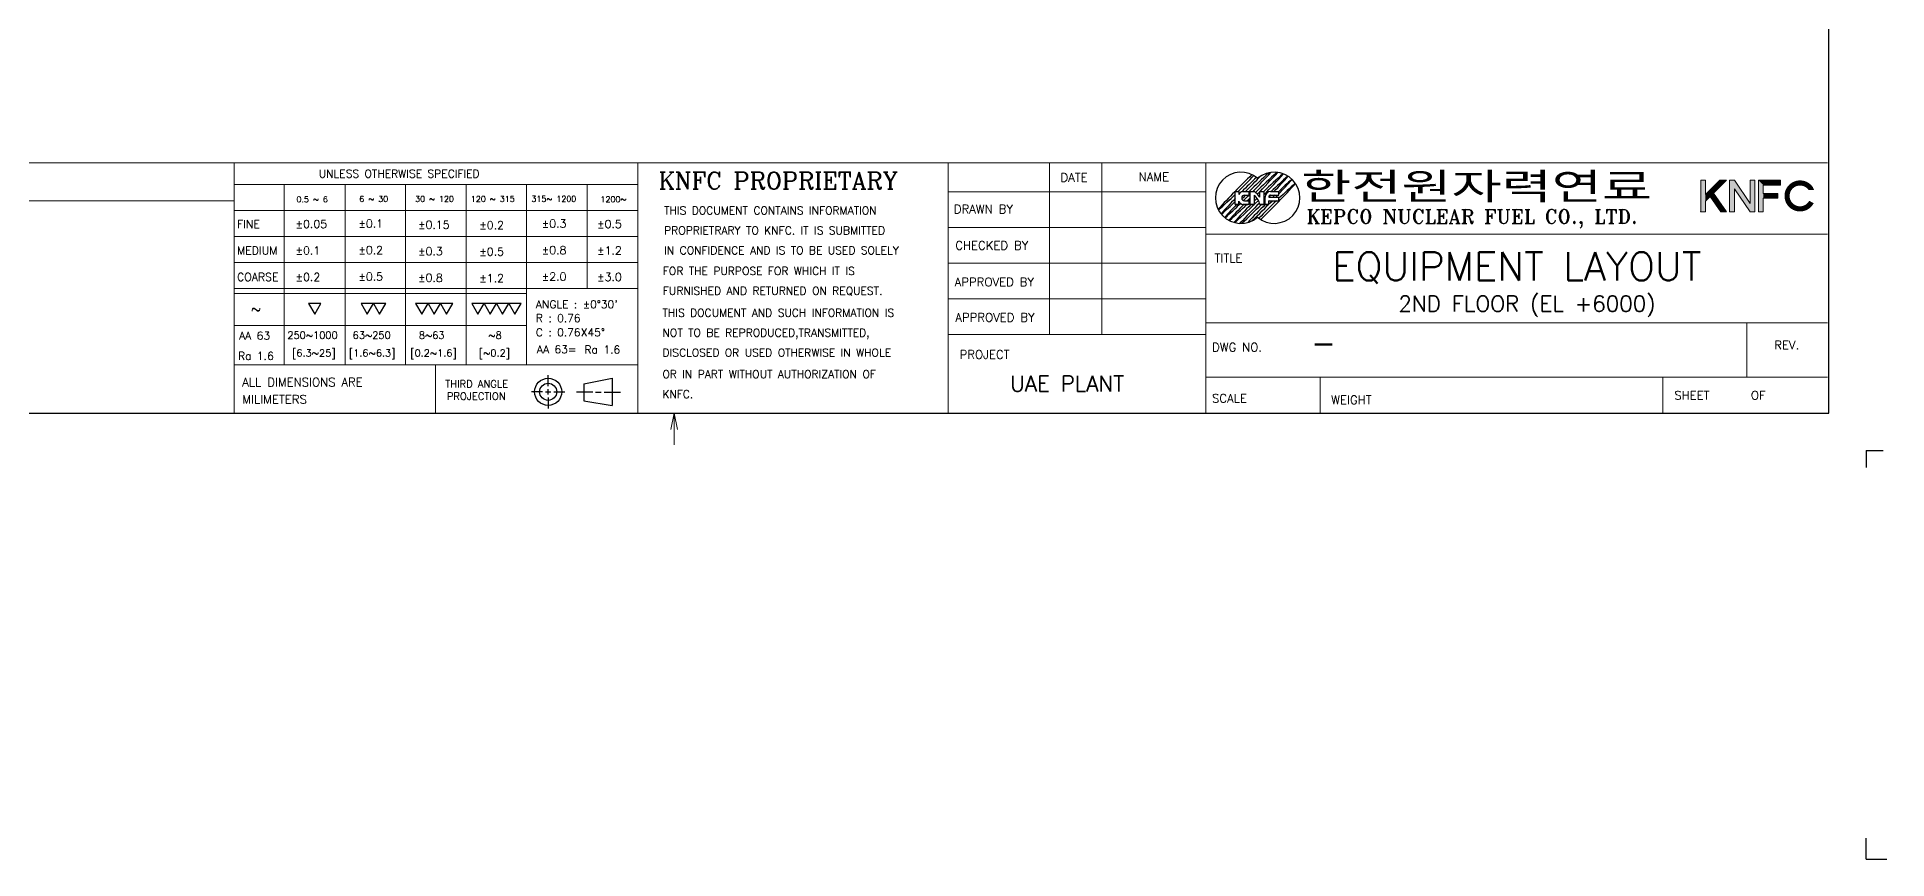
# Model space of a CAD drawing. Extents: x -59767 to 1106559, y -1290 to 1129522.
# Drawn here: x 42258 to 183185, y 328525 to 391154 of the extents above; entities that cross this region are included whole.
import ezdxf
from ezdxf.enums import TextEntityAlignment as Align

# ---------------------------------------------------------------- set-up
doc = ezdxf.new("R2010")
doc.units = 0
doc.layers.get('0').update_dxf_attribs({"linetype": 'CONTINUOUS', "lineweight": 9})
for name, color, linetype in [('1', 2, 'CONTINUOUS'), ('15', 1, 'CONTINUOUS'), ('2', 4, 'CONTINUOUS')]:
    doc.layers.add(name, color=color, linetype=linetype)
doc.layers.add('TEXT', color=3, linetype='CONTINUOUS', lineweight=9)
doc.layers.add('외형선', color=3, linetype='CONTINUOUS', lineweight=9)
doc.styles.add('ROMANC', font='romanc.shx', dxfattribs={"bigfont": 'whtgtxt.shx'})
doc.styles.add('ROMANS', font='romans.shx', dxfattribs={"bigfont": 'whgtxt.shx'})
doc.styles.add('ROMANT', font='ROMANT.SHX')
doc.styles.get("Standard").update_dxf_attribs({"font": 'romans.shx', "bigfont": 'whtgtxt.shx'})
doc.styles.add('굴림체', font='')
doc.styles.get('굴림체').set_extended_font_data('GulimChe')

# ---------------------------------------------------------------- blocks, each defined once
blk = doc.blocks.new('31')
blk.add_lwpolyline([(0, 0), (1.73, 3), (-1.73, 3)], close=True)
blk = doc.blocks.new('TEST1')
at = {"lineweight": 30}
for p, q in [((3.25, 1.04), (3.86, 1.04)), ((3.25, -1.1), (3.25, 1.04)), ((3.86, 1.04), (3.86, 0.52)), ((4.48, 1.04), (5.54, 1.04)), ((4.78, 0.43), (5.54, 0.43)), ((5.54, 0.43), (5.54, 1.04)), ((5.7, 1.04), (6.31, 1.04)), ((5.7, -1.11), (5.7, 1.03)), ((6.4, -1.11), (6.4, 0.43)), ((7.29, 1.04), (7.99, 1.04)), ((7.29, 0.12), (7.29, 1.04)), ((7.99, -1.1), (7.99, 1.04)), ((8.14, -1.1), (8.14, 0.12)), ((8.75, 0.12), (10.43, 0.12)), ((9.06, 1.04), (10.43, 1.04)), ((9.06, 0.43), (10.43, 0.43)), ((10.43, 0.43), (10.43, 1.04)), ((10.43, -0.49), (10.43, 0.12)), ((3.25, -1.1), (3.86, -1.1)), ((3.86, -1.1), (3.86, -0.58)), ((5.54, -1.1), (4.48, -1.1)), ((4.48, -1.1), (5.39, -1.1)), ((4.78, -0.49), (5.54, -0.49)), ((5.54, -1.1), (5.54, -0.49)), ((6.4, -1.1), (5.7, -1.1)), ((5.7, -1.1), (6.4, -1.1)), ((7.99, -1.1), (7.29, -1.1)), ((7.29, -1.1), (7.74, -1.1)), ((7.29, -1.1), (7.99, -1.1)), ((8.75, -1.1), (8.14, -1.1)), ((8.14, -1.1), (8.75, -1.1)), ((8.14, -1.1), (8.75, -1.1)), ((8.75, -0.49), (10.43, -0.49)), ((8.75, -1.1), (8.75, -0.49))]:
    blk.add_line(p, q, dxfattribs=at)
for p, q in [((3.86, -1.1), (3.25, -1.1)), ((6.31, -1.1), (6.4, -1.1))]:
    blk.add_line(p, q)
for centre, radius, start, end in [((4.2, 0), 4.2, 49.4584, 310.5416), ((85.94, -79.36), 115.36, 133.874, 137.817), ((-76.92, 83.5), 115.36, 314.3739, 316.1808), ((86.53, -79.96), 115.36, 133.7708, 135.4371), ((-76.33, 82.9), 115.36, 314.7937, 316.528), ((87.12, -80.55), 115.36, 132.7964, 135.0048), ((-75.74, 82.31), 115.36, 315.2104, 317.3582), ((87.72, -81.14), 115.36, 132.3043, 134.6805), ((-75.14, 81.72), 115.36, 315.3296, 317.7507), ((9.65, 0), 4.2, 229.4584, 130.5416), ((88.31, -81.74), 115.36, 132.0329, 134.1492), ((-74.55, 81.12), 115.36, 315.6822, 317.9877), ((88.9, -82.33), 115.36, 131.8863, 133.7245), ((-73.96, 80.53), 115.36, 316.443, 318.1203), ((-76.92, 83.5), 115.36, 312.1643, 314.0274), ((87.12, -80.55), 115.36, 135.4167, 135.8503), ((-75.74, 82.31), 115.36, 314.1514, 314.7812), ((-75.74, 82.31), 115.36, 314.7958, 314.9024), ((-75.14, 81.72), 115.36, 314.9791, 315.0904), ((88.31, -81.74), 115.36, 134.6168, 134.6897), ((-72.77, 79.34), 115.36, 314.0522, 318.127), ((88.9, -82.33), 115.36, 134.4343, 134.5406), ((-73.96, 80.53), 115.36, 315.8116, 316.0228), ((89.5, -82.92), 115.36, 133.7372, 133.9562), ((-73.36, 79.94), 115.36, 316.2212, 316.4309), ((89.5, -82.92), 115.36, 131.8346, 133.2965), ((-73.36, 79.94), 115.36, 316.5833, 318.1658), ((90.09, -83.52), 115.36, 131.8676, 133.671), ((86.53, -79.96), 115.36, 136.2106, 137.9077), ((-76.33, 82.9), 115.36, 312.0873, 313.619), ((87.12, -80.55), 115.36, 136.4723, 137.9111), ((-75.74, 82.31), 115.36, 312.0944, 313.816), ((87.72, -81.14), 115.36, 136.0645, 137.8303), ((-75.14, 81.72), 115.36, 312.1892, 314.1187), ((88.31, -81.74), 115.36, 135.6538, 137.657), ((-74.55, 81.12), 115.36, 312.3891, 315.0176), ((88.9, -82.33), 115.36, 135.0755, 137.3638), ((-73.96, 80.53), 115.36, 312.7425, 314.959), ((87.72, -81.14), 115.36, 135.3155, 135.6416), ((89.5, -82.92), 115.36, 134.8238, 136.8594), ((-75.14, 81.72), 115.36, 314.382, 314.4878), ((-73.36, 79.94), 115.36, 313.4685, 315.7994), ((88.31, -81.74), 115.36, 134.9315, 135.2383), ((90.09, -83.52), 115.36, 133.9688, 135.9824), ((-73.96, 80.53), 115.36, 315.262, 315.3698), ((89.5, -82.92), 115.36, 134.3917, 134.422)]:
    blk.add_arc(centre, radius, start, end)
for centre, radius, start, end in [((4.7, 0.15), 0.916, 104.4213, 156.3078), ((4.78, -0.03), 0.458, 90, 270), ((4.72, -1.5), 3.03, 32.2526, 56.381), ((4.48, -1.71), 2.87, 12.1793, 48.0482), ((9.06, 0.12), 0.916, 90, 180), ((9.06, 0.12), 0.305, 90, 180), ((4.7, -0.21), 0.916, 203.6922, 255.5787)]:
    blk.add_arc(centre, radius, start, end, dxfattribs=at)
at = {"lineweight": 30, "start_tangent": (0.995037, -0.099504), "end_tangent": (0.995037, -0.099504)}
blk.add_spline([(6.31, 1.04), (6.4, 1.03), (6.31, 1.04)], degree=3, dxfattribs=at)

msp = doc.modelspace()

# ---------------------------------------------------------------- linework, layer by layer
at = {"linetype": 'Continuous'}
for p, q in [((19785.2, 381561.8), (178641.1, 381561.8)), ((57275.9, 381561.8), (57275.9, 362520.6)), ((88021.6, 381561.8), (88021.6, 362520.6)), ((111679.6, 381561.8), (111679.6, 362520.6)), ((119378.4, 381561.8), (119378.4, 368481.6)), ((123377.4, 381561.8), (123377.4, 368481.6)), ((131299.1, 381561.8), (131299.1, 362520.6)), ((57275.9, 379921.1), (88021.6, 379921.1)), ((61090.5, 379921.1), (61090.5, 366176.2)), ((65724.8, 379921.1), (65724.8, 366176.2)), ((70333.4, 379921.1), (70333.4, 366176.2)), ((74941.9, 379921.1), (74941.9, 366176.2)), ((79550.5, 379921.1), (79550.5, 366176.2)), ((84159, 379921.1), (84159, 371994.4)), ((111679.6, 379346.9), (131299.1, 379346.9)), ((168993.8, 380233.9), (168993.8, 377835)), ((168993.8, 380233.9), (169353.7, 380233.9)), ((169353.7, 380233.9), (169353.7, 379147.1)), ((169353.7, 379147.1), (170440.4, 380233.9)), ((169972.9, 379257.5), (170949.3, 380233.9)), ((169972.9, 379257.5), (170969, 377835)), ((170440.4, 380233.9), (170949.3, 380233.9)), ((19785.2, 378660.8), (57275.9, 378660.8)), ((57275.9, 377939.4), (88021.6, 377939.4)), ((168993.8, 377835), (169353.7, 377835)), ((169353.7, 378638.3), (169714.5, 378999.1)), ((169353.7, 378638.3), (169353.7, 377835)), ((169714.5, 378999.1), (170529.7, 377835)), ((170529.7, 377835), (170969, 377835)), ((111679.6, 376630.6), (131299.1, 376630.6)), ((57275.9, 375957.7), (88021.6, 375957.7)), ((131299.1, 376121.5), (178641.1, 376121.5)), ((57275.9, 373976), (88021.6, 373976)), ((111679.6, 373914.2), (131299.1, 373914.2)), ((57275.9, 371994.4), (88021.6, 371994.4)), ((57275.9, 371604.1), (79550.5, 371604.1)), ((111679.6, 371197.9), (131299.1, 371197.9)), ((131299.1, 369375.4), (178641.1, 369375.4)), ((172503.4, 369375.4), (172503.4, 365240.8)), ((111679.6, 368481.6), (131299.1, 368481.6)), ((57275.9, 366176.2), (88021.6, 366176.2)), ((72606.6, 366176.2), (72606.6, 362520.6)), ((131299.1, 365240.8), (178641.1, 365240.8)), ((140003.7, 365240.8), (140003.7, 362520.6)), ((166117.4, 365240.8), (166117.4, 362520.6)), ((90796.7, 362483.8), (90537.9, 361237.6)), ((90796.7, 362483.8), (91055.4, 361237.6))]:
    msp.add_line(p, q, dxfattribs=at)
at = {"color": 7, "linetype": 'Continuous'}
for p, q in [((171199.2, 380233.9), (171199.2, 377835)), ((171199.2, 380233.9), (171559.1, 380233.9)), ((172758.5, 378473.9), (171559.1, 380233.9)), ((171559.1, 379594.9), (171559.1, 377835)), ((171559.1, 379594.9), (172758.5, 377835)), ((172758.5, 380233.9), (172758.5, 378473.9)), ((172758.5, 380233.9), (173118.4, 380233.9)), ((173118.4, 380233.9), (173118.4, 377835)), ((173404.7, 380233.9), (175083, 380233.9)), ((173404.7, 380233.9), (173404.7, 377835)), ((173764.5, 379874.1), (175083, 379874.1)), ((173764.5, 379874.1), (173764.5, 379226.3)), ((173764.5, 379226.3), (174872.1, 379226.3)), ((174872.1, 379226.3), (174872.1, 378866.5)), ((175083, 380233.9), (175083, 379874.1)), ((171199.2, 377835), (171559.1, 377835)), ((172758.5, 377835), (173118.4, 377835)), ((173404.7, 377835), (173764.5, 377835)), ((173764.5, 378866.5), (174872.1, 378866.5)), ((173764.5, 378866.5), (173764.5, 377835))]:
    msp.add_line(p, q, dxfattribs=at)
for p, q in [((57275.9, 369177.8), (79550.5, 369177.8)), ((90796.7, 362483.8), (90796.7, 360080.3))]:
    msp.add_line(p, q)
at = {"const_width": 391.7}
msp.add_lwpolyline([(177379, 379595.4, 3.61569466), (177431.2, 378582)], format="xyb", dxfattribs=at)
at = {"linetype": 'Continuous'}
msp.add_point((168993.8, 377835), dxfattribs=at)
at = {"color": 7, "linetype": 'Continuous'}
for p in [(171199.2, 377835), (173404.7, 377835)]:
    msp.add_point(p, dxfattribs=at)
for points in [[(169353.7, 377835), (168993.8, 377835), (169353.7, 380233.9), (168993.8, 380233.9)], [(169353.7, 378638.3), (169353.7, 379147.1), (170949.3, 380233.9), (170440.4, 380233.9)], [(169714.5, 378999.1), (169972.9, 379257.5), (170529.7, 377835), (170969, 377835)], [(171559.1, 377835), (171199.2, 377835), (171559.1, 380233.9), (171199.2, 380233.9)], [(172758.5, 377835), (172758.5, 378473.9), (171559.1, 379594.9), (171559.1, 380233.9)], [(172758.5, 377835), (173118.4, 377835), (172758.5, 380233.9), (173118.4, 380233.9)], [(173764.5, 379874.1), (173404.7, 380233.9), (175083, 379874.1), (175083, 380233.9)], [(173764.5, 377835), (173404.7, 377835), (173764.5, 379874.1), (173404.7, 380233.9)], [(173764.5, 378866.5), (173764.5, 379226.3), (174872.1, 378866.5), (174872.1, 379226.3)], [(177217.4, 379487.1), (177632.5, 379487.1), (177541, 379703.2)], [(177691.3, 378672.7), (177605.2, 378491.3), (177605.2, 378491.3), (177259.7, 378672.7)], [(177259.7, 378672.7), (177691.3, 378672.7), (177603.1, 378489.2), (177259.7, 378672.7)]]:
    msp.add_solid(points)
at = {"layer": '1'}
for p, q in [((81197, 364545.2), (81197, 365398.3)), ((80770.5, 364118.7), (79917.4, 364118.7)), ((80983.8, 364118.7), (81410.3, 364118.7)), ((81197, 363905.5), (81197, 364332)), ((81197, 363692.2), (81197, 362839.1)), ((81623.5, 364118.7), (82476.6, 364118.7)), ((84601.1, 364090.1), (83351.7, 364090.1)), ((84814.4, 364090.1), (85240.9, 364090.1)), ((85454.2, 364090.1), (86716.9, 364090.1))]:
    msp.add_line(p, q, dxfattribs=at)
at = {"layer": '1', "linetype": 'Continuous'}
for p, q in [((83909.8, 364737.8), (86068.8, 365150.3)), ((86068.8, 365150.3), (86068.8, 363087.2)), ((83909.8, 364737.8), (83909.8, 363442.4)), ((83909.9, 363442.3), (86068.8, 363087.2))]:
    msp.add_line(p, q, dxfattribs=at)
for radius in [1031.5, 647.7]:
    msp.add_circle((81197, 364118.7), radius, dxfattribs=at)
at = {"layer": '15'}
for p, q in [((178754.5, 362483.8), (178754.5, 484710.3)), ((2838.9, 362483.8), (178754.5, 362483.8))]:
    msp.add_line(p, q, dxfattribs=at)
at = {"layer": '2'}
for p, q in [((181593.3, 359644.9), (181593.3, 358354.5)), ((181593.3, 359644.9), (182883.7, 359644.9)), ((181593.3, 328524.8), (181593.3, 330116.6)), ((181593.3, 328524.8), (183185.1, 328524.8))]:
    msp.add_line(p, q, dxfattribs=at)

# ---------------------------------------------------------------- block references
at = {"layer": '1'}
for name, p, xscale, yscale, zscale in [('TEST1', (132022.4, 378904.5), 464.5244719174162, 464.5244719174162, 464.5244719174162), ('31', (63419.5, 370028.2), 272.0180361076714, 272.0180361076714, 272.0180361076714), ('31', (67415, 370028.2), 272.0180361076714, 272.0180361076714, 272.0180361076714), ('31', (68357.3, 370028.2), 272.0180361076714, 272.0180361076714, 272.0180361076714), ('31', (71572.5, 370028.2), 272.0180361076714, 272.0180361076714, 272.0180361076714), ('31', (72514.8, 370028.2), 272.0180361076714, 272.0180361076714, 272.0180361076714), ('31', (73457.1, 370028.2), 272.0180361076714, 272.0180361076714, 272.0180361076714), ('31', (75842.7, 370028.2), 272.0180361076714, 272.0180361076714, 272.0180361076714), ('31', (76785, 370028.2), 272.0180361076714, 272.0180361076714, 272.0180361076714), ('31', (77727.3, 370028.2), 272.0180361076714, 272.0180361076714, 272.0180361076714), ('31', (78669.6, 370028.2), 272.0180361076714, 272.0180361076714, 272.0180361076714)]:
    msp.add_blockref(name, p, dxfattribs=dict(at, xscale=xscale, yscale=yscale, zscale=zscale))

# ---------------------------------------------------------------- texts
at = {"layer": '1', "linetype": 'Continuous'}
for s, height, style, p in [('UNLESS OTHERWISE SPECIFIED', 598.44, 'ROMANS', (63719.8, 380434.4)), ('KNFC PROPRIETARY', 1305.687, 'ROMANC', (89606.6, 379558.2)), ('DATE', 652.84, 'ROMANS', (120220.3, 380127)), ('NAME', 652.84, 'ROMANS', (126175.9, 380181)), ('0.5 ~ 6', 443.39, 'ROMANS', (62022.4, 378562.6)), ('6 ~ 30', 443.39, 'ROMANS', (66808.3, 378592.5)), ('30 ~ 120', 443.39, 'ROMANS', (71055.9, 378592.5)), ('120 ~ 315', 443.39, 'ROMANS', (75303.4, 378592.5)), ('315~ 1200', 443.39, 'ROMANS', (79920.8, 378599.1)), ('1200~ ', 443.39, 'ROMANS', (85181.8, 378569.2)), ('THIS DOCUMENT CONTAINS INFORMATION', 598.44, 'ROMANS', (90033.2, 377633.7)), ('DRAWN BY', 652.84, 'ROMANS', (112099.9, 377713.5)), ('KEPCO NUCLEAR FUEL CO., LTD.', 1088.072, 'ROMANT', (138965, 376931.8)), ('FINE', 609.66, 'ROMANS', (57492.9, 376600.7)), ('%%P0.05', 609.66, 'ROMANS', (61950.7, 376600.7)), ('%%P0.1', 609.66, 'ROMANS', (66736.6, 376630.6)), ('%%P0.15', 609.66, 'ROMANS', (71283.2, 376540.9)), ('%%P0.2', 609.66, 'ROMANS', (75949.5, 376511.1)), ('%%P0.3', 609.66, 'ROMANS', (80705.5, 376630.6)), ('%%P0.5', 609.66, 'ROMANS', (84923.1, 376600.7)), ('PROPRIETRARY TO KNFC. IT IS SUBMITTED', 598.44, 'ROMANS', (90033.2, 376113.6)), ('MEDIUM', 609.66, 'ROMANS', (57492.9, 374581.9)), ('%%P0.1', 609.66, 'ROMANS', (61950.7, 374581.9)), ('%%P0.2', 609.66, 'ROMANS', (66736.6, 374611.8)), ('%%P0.3', 609.66, 'ROMANS', (71283.2, 374522.1)), ('%%P0.5', 609.66, 'ROMANS', (75949.5, 374492.2)), ('%%P0.8', 609.66, 'ROMANS', (80705.5, 374611.8)), ('%%P1.2', 609.66, 'ROMANS', (84923.1, 374581.9)), ('IN CONFIDENCE AND IS TO BE USED SOLELY', 598.44, 'ROMANS', (90033.2, 374593.6)), ('CHECKED BY', 652.84, 'ROMANS', (112206.4, 374948.3)), ('FOR THE PURPOSE FOR WHICH IT IS', 598.44, 'ROMANS', (89934.6, 373034.3)), ('TITLE', 652.84, 'ROMANS', (131963.4, 373985.1)), ('COARSE', 609.66, 'ROMANS', (57492.9, 372563)), ('%%P0.2', 609.66, 'ROMANS', (61950.7, 372563)), ('%%P0.5', 609.66, 'ROMANS', (66736.6, 372592.9)), ('%%P0.8', 609.66, 'ROMANS', (71283.2, 372503.3)), ('%%P1.2', 609.66, 'ROMANS', (75949.5, 372473.4)), ('%%P2.0', 609.66, 'ROMANS', (80705.5, 372592.9)), ('%%P3.0', 609.66, 'ROMANS', (84923.1, 372563)), ('FURNISHED AND RETURNED ON REQUEST.', 598.44, 'ROMANS', (89934.6, 371514.3)), ('APPROVED BY', 652.843, 'ROMANS', (112163.8, 372163.3)), ("ANGLE : %%P0%%D30'", 598.44, 'ROMANS', (80261.3, 370482.1)), ('~', 771.1, 'ROMANS', (58537.7, 370049.6)), ('R : 0.76', 598.44, 'ROMANS', (80261.3, 369434.9)), ('THIS DOCUMENT AND SUCH INFORMATION IS', 598.44, 'ROMANS', (89907.8, 369840.2)), ('APPROVED BY', 652.843, 'ROMANS', (112211.7, 369459.9)), ('AA 63', 598.44, 'ROMANS', (57656.4, 368101.6)), ('C : 0.76X45%%D', 598.44, 'ROMANS', (80261.3, 368347.4)), ('NOT TO BE REPRODUCED,TRANSMITTED,', 598.44, 'ROMANS', (89907.8, 368320.1)), ('DWG NO.', 652.84, 'ROMANS', (131771.7, 367191.7)), ('REV.', 652.84, 'ROMANS', (174597, 367358.9)), ('Ra 1.6', 598.44, 'ROMANS', (57572.8, 366555.9)), ('AA 63=', 598.44, 'ROMANS', (80341.9, 367054.4)), ('Ra 1.6', 598.44, 'ROMANS', (83965.4, 367039.2)), ('DISCLOSED OR USED OTHERWISE IN WHOLE', 598.44, 'ROMANS', (89907.8, 366800.1)), ('PROJECT', 652.84, 'ROMANS', (112538.5, 366636.9)), ('ALL DIMENSIONS ARE', 652.843, 'ROMANS', (57893.3, 364531.2)), ('OR IN PART WITHOUT AUTHORIZATION OF', 598.44, 'ROMANS', (89896.1, 365164.1)), ('UAE PLANT', 1200, 'ROMANS', (116378.3, 364149.6)), ('MILIMETERS', 652.84, 'ROMANS', (57893.3, 363222)), ('THIRD ANGLE', 556.887, 'ROMANS', (73355, 364440.1)), ('PROJECTION', 556.89, 'ROMANS', (73473.6, 363503.8)), ('KNFC.', 598.44, 'ROMANS', (89896.1, 363644)), ('SCALE', 652.84, 'ROMANS', (131766, 363296.5)), ('WEIGHT', 652.84, 'ROMANS', (140848.3, 363175.1)), ('SHEET      OF', 652.843, 'ROMANS', (166978.2, 363527.9))]:
    msp.add_text(s, height=height, dxfattribs=dict(at, style=style)).set_placement(p)
at = {"layer": '1', "style": '굴림체', "width": 1.5}
msp.add_text('한전원자력연료', height=2027.76, dxfattribs=at).set_placement((138565, 378766.3))
at = {"layer": '1', "style": 'ROMANS'}
for s, p in [('250~1000', (61333.6, 368162.4)), ('63~250', (66308.1, 368162.4)), ('8~63', (71342.2, 368162.4)), ('~8', (76629.3, 368162.4)), ('[6.3~25]', (61693.3, 366799)), ('[1.6~6.3]', (66021.9, 366799)), ('[0.2~1.6]', (70693.1, 366799)), ('[~0.2]', (75912.7, 366799))]:
    msp.add_text(s, height=544.04, dxfattribs=at).set_placement(p)
at = {"layer": 'TEXT', "color": 2}
msp.add_text('2ND FLOOR (EL +6000)', height=1200, dxfattribs=at).set_placement((155766.6, 370743.9), align=Align.MIDDLE)
at = {"layer": 'TEXT', "color": 2, "insert": (140930.4, 374763.9), "char_height": 2172.377, "attachment_point": 1, "style": 'ROMANS'}
msp.add_mtext_dynamic_manual_height_columns('{\\C2;EQUIPMENT LAYOUT}', width=35001.154, gutter_width=20, heights=[-2379.3], dxfattribs=at)
at = {"layer": '외형선', "insert": (139293.2, 368705.8), "char_height": 1737.9, "attachment_point": 1, "style": 'ROMANS'}
msp.add_mtext_dynamic_manual_height_columns('{\\C2;-}', width=304.93, gutter_width=20, heights=[-1737.9], dxfattribs=at)

doc.saveas('drawing.dxf')
